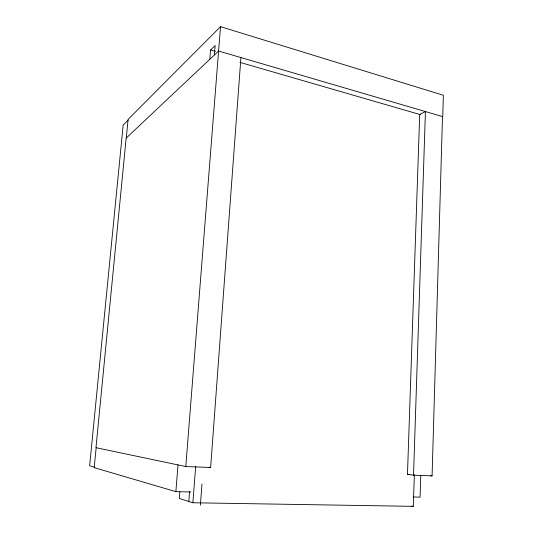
<?xml version="1.0" encoding="UTF-8"?>
<svg xmlns="http://www.w3.org/2000/svg" width="533" height="533" viewBox="0 0 533 533"><rect width="100%" height="100%" fill="white"/><g stroke="black" fill="none" stroke-linecap="round" stroke-linejoin="round"><path stroke-width="0.8" d="M413.528 475.189L425.427 111.597L419.698 114.442L407.472 474.337L413.528 475.189L432.083 475.889L442.49 116.594M420.77 475.076L420.084 497.136L413.435 496.989M189.588 491.533L188.802 501.493L192.859 502.759L413.275 506.35L414.368 474.763M126.294 138L128.107 119.385L220.515 26.65L443.363 95.267L442.743 116.627L218.59 51.028L126.154 138.134L95.973 447.687L185.79 466.548L210.628 467.488L240.916 57.564M200.381 505.184L201.98 483.917M192.859 502.759L195.711 466.248M214.399 54.979L215.152 45.585L210.575 50.002L209.829 59.29M185.79 466.548L220.515 26.65M190.814 491.979L175.863 491.639L178.015 464.916M179.841 491.939L179.321 498.428L188.809 501.466M96.153 447.727L94.208 467.641L175.863 491.639M128.14 120.078L123.176 125.042L89.637 465.829L94.834 467.348M407.472 474.337L409.757 474.43M430.537 475.676L432.083 475.889M209.163 467.194L210.628 467.488M411.822 506.05L413.275 506.35M239.937 62.368L420.297 114.615M210.575 50.002L215.359 51.401"/></g></svg>
